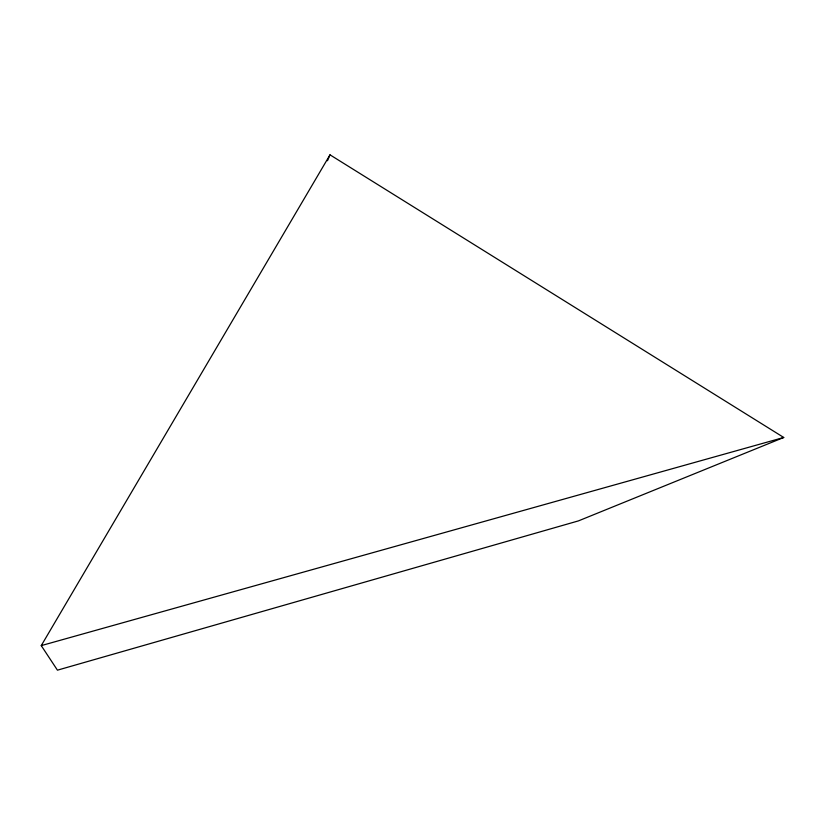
<?xml version="1.0" encoding="UTF-8"?>
<svg xmlns="http://www.w3.org/2000/svg" width="825" height="825" viewBox="0 0 825 825"><rect width="100%" height="100%" fill="white"/><g stroke="black" fill="none" stroke-linecap="round" stroke-linejoin="round"><path stroke-width="1.24" d="M327.484 160.741L330 154.832L783.75 437.477L578.428 520.895L57.441 670.168L41.25 645.614L330 154.832M41.25 645.614L783.75 437.477"/></g></svg>
